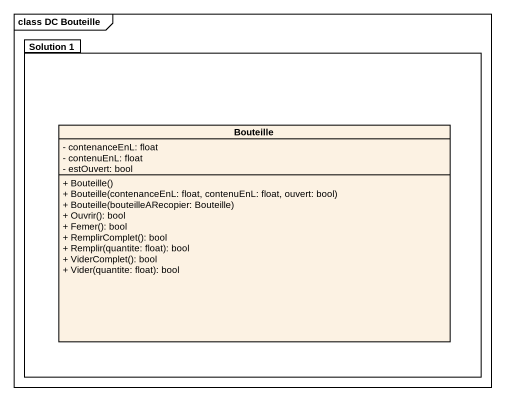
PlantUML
@startuml
mainframe class DC Bouteille
hide circle
hide empty members
skinparam classAttributeIconSize 0
package "Solution 1" as Solution_1 {
  class Bouteille {
    - contenanceEnL: float
    - contenuEnL: float
    - estOuvert: bool
    + Bouteille()
    + Bouteille(contenanceEnL: float, contenuEnL: float, ouvert: bool)
    + Bouteille(bouteilleARecopier: Bouteille)
    + Ouvrir(): bool
    + Femer(): bool
    + RemplirComplet(): bool
    + Remplir(quantite: float): bool
    + ViderComplet(): bool
    + Vider(quantite: float): bool
  }
}
@enduml
